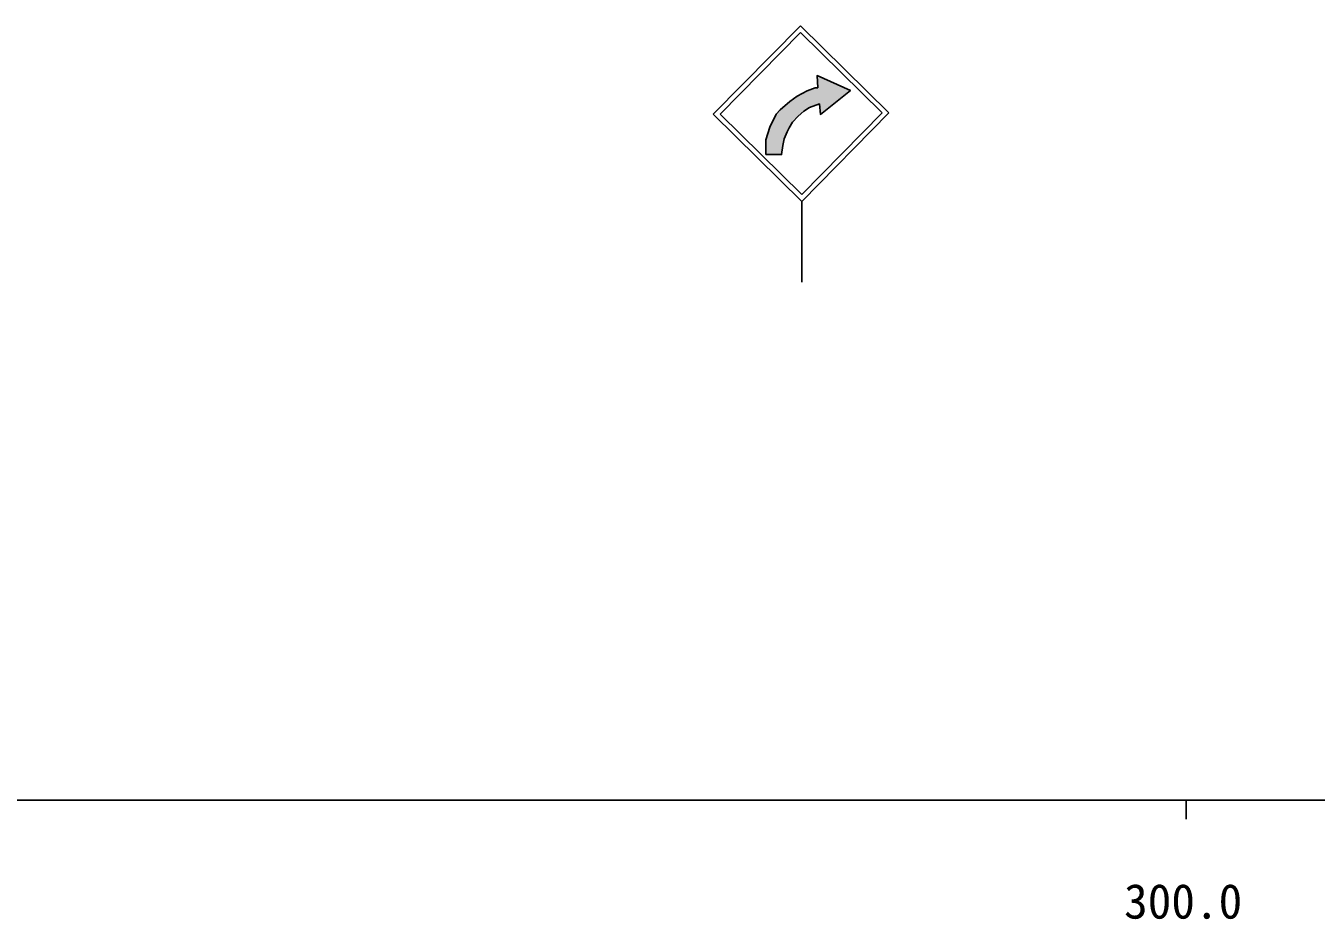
# Model space of a CAD drawing. Units: millimetres, scale not verified. Extents: x 40000 to 680000, y 20000 to 380000.
# Drawn here: x 306783 to 374863, y 198715 to 245860 of the extents above; entities that cross this region are included whole.
import ezdxf
from ezdxf.enums import TextEntityAlignment as Align

# ---------------------------------------------------------------- set-up
doc = ezdxf.new("R2010")
doc.units = ezdxf.units.MM
doc.header["$LTSCALE"] = 1000
doc.layers.add('M-STR-STRC', color=7, linetype='Continuous', lineweight=13)
doc.layers.add('M-TTL-BAND', color=7, linetype='Continuous', lineweight=25)
doc.styles.add('ＭＳ ゴシック', font='')
doc.styles.get('ＭＳ ゴシック').set_extended_font_data('MS Gothic')

msp = doc.modelspace()

# ---------------------------------------------------------------- hatches: boundary and pattern name
at = {"layer": 'M-STR-STRC'}
msp.add_hatch(color=256, dxfattribs=at).paths.add_polyline_path([(348655, 241735), (348702, 241185), (350285, 242453), (348530, 243229), (348564, 242595), (348423, 242594), (348001, 242421), (347481, 242149), (347089, 241864), (346585, 241422), (346375, 241195), (346042, 240515), (345822, 239851), (345828, 239061), (346660, 239068), (346726, 239548), (346794, 239887), (346960, 240269), (347057, 240481), (347238, 240779), (347532, 241092), (347826, 241362), (348135, 241548)])
msp.add_hatch(color=256, dxfattribs=at).paths.add_polyline_path([(348655, 241735), (348702, 241185), (350285, 242453), (348530, 243229), (348564, 242595), (348423, 242594), (348001, 242421), (347481, 242149), (347089, 241864), (346585, 241422), (346375, 241195), (346042, 240515), (345822, 239851), (345828, 239061), (346660, 239068), (346726, 239548), (346794, 239887), (346960, 240269), (347057, 240481), (347238, 240779), (347532, 241092), (347826, 241362), (348135, 241548)])

# ---------------------------------------------------------------- linework, layer by layer
at = {"layer": 'M-STR-STRC', "lineweight": 25}
for p, q in [((343053, 241190), (347649, 245860)), ((347649, 245860), (352319, 241265)), ((343410, 241193), (347652, 245504)), ((347652, 245504), (351963, 241262)), ((347723, 236595), (343053, 241190)), ((347720, 236951), (343410, 241193)), ((351963, 241262), (347720, 236951)), ((352319, 241265), (347723, 236595)), ((347723, 232327), (347723, 236595))]:
    msp.add_line(p, q, dxfattribs=at)
msp.add_lwpolyline([(345828, 239061), (345822, 239851), (346042, 240515), (346375, 241195), (346585, 241422), (347089, 241864), (347481, 242149), (348001, 242421), (348423, 242594), (348564, 242595), (348530, 243229), (350285, 242453), (348702, 241185), (348655, 241735), (348135, 241548), (347826, 241362), (347532, 241092), (347238, 240779), (347057, 240481), (346960, 240269), (346794, 239887), (346726, 239548), (346660, 239068)], close=True, dxfattribs=at)
at = {"layer": 'M-TTL-BAND'}
for p, q in [((40000, 205000), (579000, 205000)), ((368000, 205000), (368000, 204000))]:
    msp.add_line(p, q, dxfattribs=at)

# ---------------------------------------------------------------- texts
at = {"layer": 'M-TTL-BAND', "style": 'ＭＳ ゴシック'}
msp.add_text('300.0', height=1833, dxfattribs=at).set_placement((367844, 198195), align=Align.BOTTOM_CENTER)

doc.saveas('drawing.dxf')
